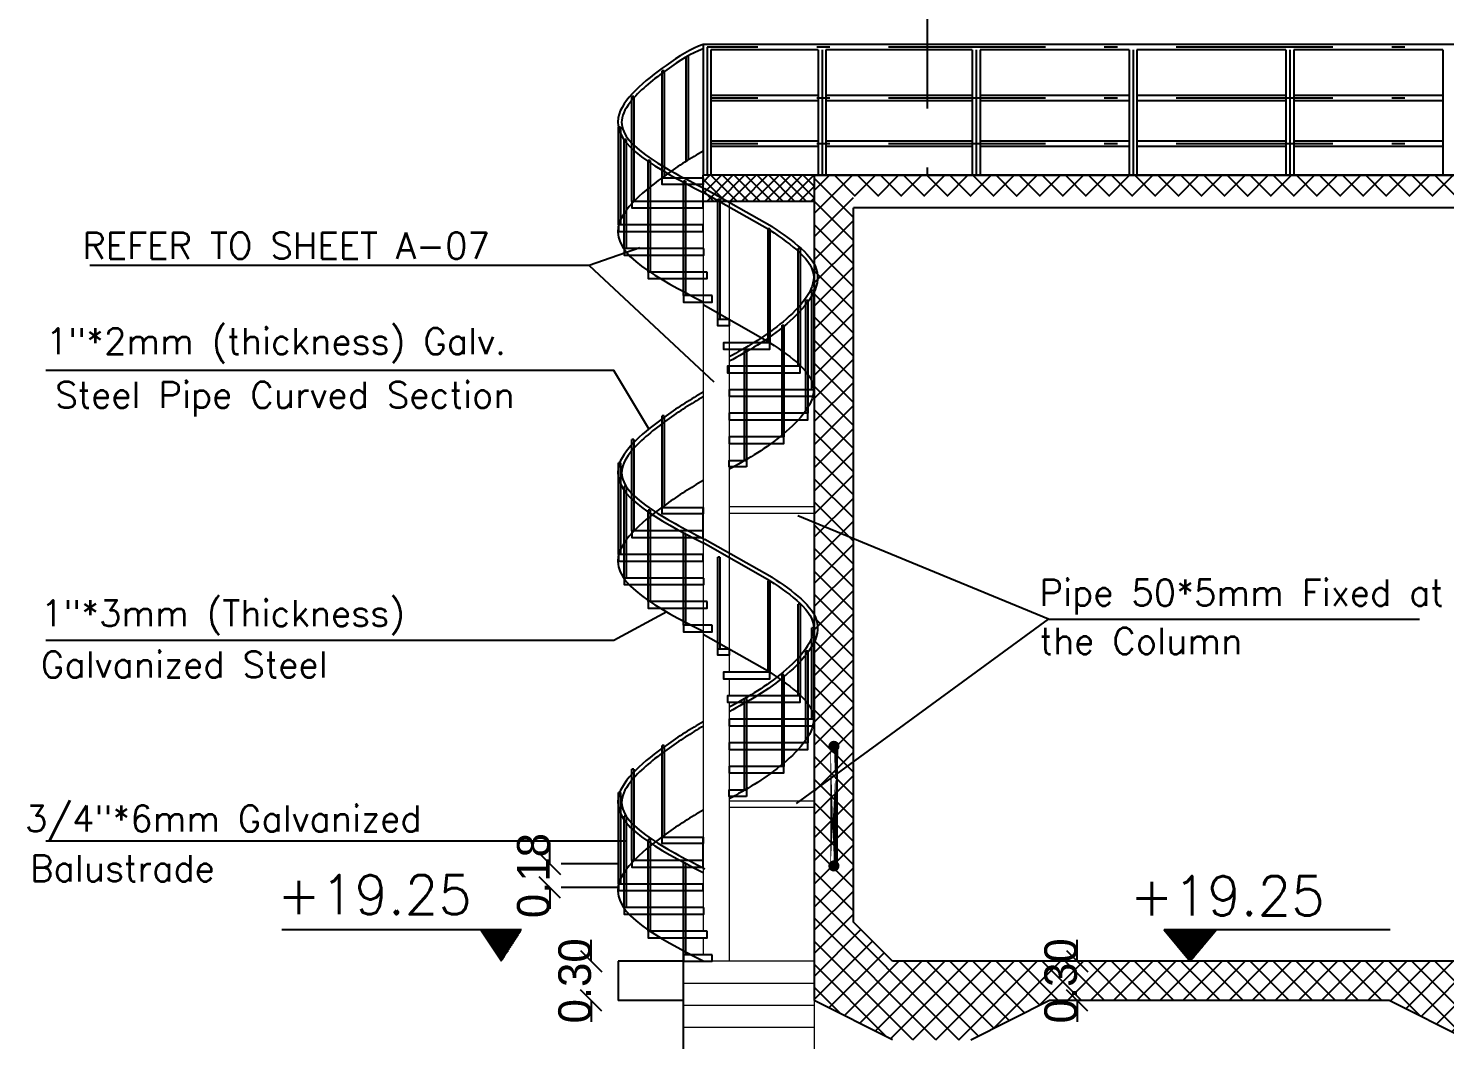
# Model space of a CAD drawing. Extents: x 151242 to 151523, y 158752 to 159354.
# Drawn here: x 151378.85 to 151389.69, y 159007.88 to 159015.62 of the extents above; entities that cross this region are included whole.
import ezdxf

# ---------------------------------------------------------------- set-up
doc = ezdxf.new("R2010")
doc.units = 0
doc.header["$LTSCALE"] = 3
doc.header["$MEASUREMENT"] = 0
doc.header["$PDMODE"] = 2
doc.header["$PDSIZE"] = 0.03
for name, pattern in [('ACAD_ISO10W100', [18, 12, -3, 0, -3]), ('AUSGEZOGEN', [0]), ('CENTER', [2, 1.25, -0.25, 0.25, -0.25]), ('HIDDEN', [9.525, 6.35, -3.175]), ('STRICHPUNKT2', [0.7, 0.4, -0.15, 0, -0.15])]:
    doc.linetypes.add(name, pattern=pattern)
doc.layers.get('0').update_dxf_attribs({"linetype": 'CONTINUOUS'})
doc.layers.get('DEFPOINTS').update_dxf_attribs({"linetype": 'CONTINUOUS'})
for name, color, linetype in [('3', 4, 'CONTINUOUS'), ('4', 12, 'CONTINUOUS'), ('axis', 8, 'ACAD_ISO10W100'), ('BASE-COURSE', 1, 'CONTINUOUS'), ('BOUNDRY CT', 40, 'CONTINUOUS'), ('EBENE0', 7, 'AUSGEZOGEN'), ('FRAME', 2, 'CONTINUOUS'), ('HATCH', 40, 'CONTINUOUS'), ('HATCH-2', 252, 'CONTINUOUS'), ('HATSH', 252, 'CONTINUOUS'), ('MECNEK', 6, 'CONTINUOUS'), ('POLI', 3, 'CONTINUOUS'), ('Stairs', 231, 'CONTINUOUS'), ('TEXTS', 1, 'CONTINUOUS')]:
    doc.layers.add(name, color=color, linetype=linetype)
doc.layers.add('dimentions', color=241, linetype='CONTINUOUS', lineweight=20)
doc.layers.add('LAND CORNERS', color=255, linetype='CONTINUOUS', lineweight=25)
doc.styles.add('ROMANS', font='romans.shx')
doc.dimstyles.new('mais 1-100 plan', dxfattribs={"dimtxt": 0.25, "dimasz": 0.1635, "dimexe": 0.18, "dimexo": 0.0625, "dimgap": 0, "dimtad": 1, "dimzin": 0, "dimdsep": 46, "dimtxsty": 'Standard', "dimblk": 'OBLIQUE', "dimcen": 0, "dimse1": 1, "dimse2": 1, "dimclrd": 8, "dimclrt": 4, "dimadec": 0, "dimazin": 0, "dimtfac": 1, "dimtix": 1, "dimtofl": 0, "dimtmove": 0, "dimatfit": 3, "dimldrblk": 'OBLIQUE', "dimfxl": 0.18, "dimtolj": 1, "dimtzin": 0, "dimarcsym": 0})

# ---------------------------------------------------------------- blocks, each defined once
blk = doc.blocks.new('_OBLIQUE')
at = {"color": 0, "linetype": 'ByBlock'}
blk.add_line((-0.5, -0.5), (0.5, 0.5), dxfattribs=at)
blk = doc.blocks.new('*D750')
at = {"layer": 'DEFPOINTS', "color": 0, "transparency": 16777216}
for p in [(151383.367, 159008.483), (151383.161, 159008.183), (151383.367, 159008.183)]:
    blk.add_point(p, dxfattribs=at)
at = {"layer": 'LAND CORNERS', "color": 8, "lineweight": -2, "transparency": 16777216}
for p, q in [((151383.161, 159008.483), (151383.161, 159008.647)), ((151383.161, 159008.183), (151383.161, 159008.02))]:
    blk.add_line(p, q, dxfattribs=at)
at = {"layer": 'LAND CORNERS', "color": 8, "lineweight": -2, "transparency": 16777216, "xscale": 0.1635000000000001, "yscale": 0.1635000000000001, "zscale": 0.1635000000000001}
for p, rotation in [((151383.161, 159008.483), 270), ((151383.161, 159008.183), 90)]:
    blk.add_blockref('_OBLIQUE', p, dxfattribs=dict(at, rotation=rotation))
at = {"layer": 'LAND CORNERS', "color": 4, "transparency": 16777216, "insert": (151383.036, 159008.333), "char_height": 0.25, "attachment_point": 5, "rotation": 90}
blk.add_mtext('\\A1;0.30', dxfattribs=at)
blk = doc.blocks.new('*D751')
at = {"layer": 'DEFPOINTS', "color": 0, "transparency": 16777216}
for p in [(151382.845, 159009.228), (151382.93, 159009.228), (151382.93, 159009.048)]:
    blk.add_point(p, dxfattribs=at)
at = {"layer": 'LAND CORNERS', "color": 8, "lineweight": -2, "transparency": 16777216}
for p, q in [((151382.845, 159009.228), (151382.845, 159009.392)), ((151382.845, 159009.048), (151382.845, 159008.885))]:
    blk.add_line(p, q, dxfattribs=at)
at = {"layer": 'LAND CORNERS', "color": 8, "lineweight": -2, "transparency": 16777216, "xscale": 0.1635000000000001, "yscale": 0.1635000000000001, "zscale": 0.1635000000000001}
for p, rotation in [((151382.845, 159009.228), 270), ((151382.845, 159009.048), 90)]:
    blk.add_blockref('_OBLIQUE', p, dxfattribs=dict(at, rotation=rotation))
at = {"layer": 'LAND CORNERS', "color": 4, "transparency": 16777216, "insert": (151382.72, 159009.138), "char_height": 0.25, "attachment_point": 5, "rotation": 90}
blk.add_mtext('\\A1;0.18', dxfattribs=at)
blk = doc.blocks.new('A$C4AF0736A')
for p, q in [((5.315, 3.788), (5.327, 3.803)), ((5.339, 3.788), (5.327, 3.803)), ((5.315, 2.503), (5.315, 3.788)), ((5.339, 2.503), (5.339, 3.788)), ((5.364, 2.741), (5.397, 2.742)), ((5.305, 1.503), (5.305, 2.492)), ((5.35, 1.503), (5.35, 2.489)), ((5.269, 1.469), (5.269, 0.503)), ((5.385, 1.469), (5.385, 0.503)), ((5.273, 0.611), (5.174, 0.503)), ((5.386, 0.611), (5.485, 0.503)), ((5.081, 0.487), (4.958, 0.351)), ((5.451, 0.487), (5.099, 0.487)), ((5.104, 0.451), (5.106, 0.461)), ((5.115, 0.453), (5.105, 0.452)), ((5.114, 0.453), (5.106, 0.462)), ((5.466, 0.487), (5.114, 0.487)), ((5.148, 0.447), (5.148, 0.447)), ((5.153, 0.456), (5.153, 0.456)), ((5.164, 0.484), (5.164, 0.484)), ((5.216, 0.447), (5.216, 0.447)), ((5.223, 0.461), (5.225, 0.471)), ((5.233, 0.463), (5.223, 0.462)), ((5.233, 0.463), (5.225, 0.472)), ((5.233, 0.436), (5.233, 0.436)), ((5.252, 0.487), (5.252, 0.487)), ((5.258, 0.442), (5.258, 0.442)), ((5.553, 0.487), (5.415, 0.487)), ((5.568, 0.487), (5.431, 0.487)), ((5.456, 0.44), (5.444, 0.444)), ((5.448, 0.434), (5.444, 0.444)), ((5.456, 0.439), (5.448, 0.434)), ((5.46, 0.482), (5.461, 0.487)), ((5.471, 0.484), (5.461, 0.483)), ((5.461, 0.44), (5.461, 0.44)), ((5.471, 0.484), (5.468, 0.487)), ((5.486, 0.456), (5.486, 0.456)), ((5.501, 0.476), (5.501, 0.476)), ((5.527, 0.466), (5.527, 0.466)), ((5.572, 0.444), (5.572, 0.444)), ((5.576, 0.487), (5.74, 0.35)), ((5.585, 0.436), (5.585, 0.436)), ((5.59, 0.458), (5.59, 0.458)), ((5.597, 0.46), (5.597, 0.46)), ((4.958, 0), (4.958, 0.351)), ((4.999, 0.326), (4.999, 0.326)), ((5.019, 0.35), (5.019, 0.35)), ((5.032, 0.353), (5.032, 0.353)), ((5.051, 0.41), (5.051, 0.41)), ((5.055, 0.414), (5.055, 0.414)), ((5.067, 0.403), (5.067, 0.403)), ((5.069, 0.348), (5.069, 0.348)), ((5.081, 0.326), (5.083, 0.337)), ((5.092, 0.328), (5.082, 0.327)), ((5.091, 0.328), (5.083, 0.338)), ((5.087, 0.33), (5.087, 0.33)), ((5.092, 0.404), (5.092, 0.404)), ((5.094, 0.344), (5.094, 0.344)), ((5.108, 0.432), (5.108, 0.432)), ((5.119, 0.36), (5.108, 0.364)), ((5.111, 0.354), (5.108, 0.364)), ((5.119, 0.36), (5.111, 0.354)), ((5.115, 0.333), (5.115, 0.333)), ((5.136, 0.339), (5.136, 0.339)), ((5.143, 0.418), (5.143, 0.418)), ((5.148, 0.363), (5.15, 0.378)), ((5.163, 0.365), (5.148, 0.362)), ((5.15, 0.392), (5.15, 0.392)), ((5.163, 0.365), (5.15, 0.379)), ((5.152, 0.337), (5.152, 0.337)), ((5.175, 0.333), (5.175, 0.333)), ((5.197, 0.39), (5.197, 0.39)), ((5.2, 0.337), (5.202, 0.347)), ((5.21, 0.338), (5.2, 0.337)), ((5.21, 0.338), (5.202, 0.348)), ((5.205, 0.415), (5.205, 0.415)), ((5.21, 0.421), (5.206, 0.431)), ((5.218, 0.426), (5.207, 0.431)), ((5.218, 0.426), (5.21, 0.421)), ((5.231, 0.422), (5.231, 0.422)), ((5.235, 0.381), (5.235, 0.381)), ((5.237, 0.325), (5.237, 0.325)), ((5.26, 0.382), (5.26, 0.382)), ((5.264, 0.353), (5.264, 0.353)), ((5.264, 0.337), (5.264, 0.337)), ((5.301, 0.348), (5.301, 0.348)), ((5.314, 0.326), (5.316, 0.337)), ((5.324, 0.328), (5.314, 0.327)), ((5.324, 0.328), (5.316, 0.338)), ((5.319, 0.33), (5.319, 0.33)), ((5.327, 0.344), (5.327, 0.344)), ((5.351, 0.411), (5.351, 0.411)), ((5.352, 0.426), (5.352, 0.426)), ((5.372, 0.381), (5.372, 0.381)), ((5.389, 0.422), (5.389, 0.422)), ((5.391, 0.367), (5.391, 0.367)), ((5.396, 0.371), (5.396, 0.371)), ((5.396, 0.361), (5.396, 0.361)), ((5.401, 0.4), (5.403, 0.411)), ((5.412, 0.402), (5.402, 0.401)), ((5.412, 0.402), (5.404, 0.412)), ((5.407, 0.404), (5.407, 0.404)), ((5.415, 0.418), (5.415, 0.418)), ((5.437, 0.357), (5.439, 0.368)), ((5.448, 0.359), (5.438, 0.358)), ((5.448, 0.359), (5.44, 0.369)), ((5.44, 0.344), (5.44, 0.344)), ((5.466, 0.414), (5.466, 0.414)), ((5.468, 0.355), (5.468, 0.355)), ((5.488, 0.401), (5.488, 0.401)), ((5.49, 0.346), (5.49, 0.346)), ((5.494, 0.366), (5.494, 0.366)), ((5.494, 0.326), (5.494, 0.326)), ((5.497, 0.433), (5.497, 0.433)), ((5.501, 0.417), (5.503, 0.433)), ((5.516, 0.419), (5.501, 0.417)), ((5.516, 0.42), (5.503, 0.433)), ((5.51, 0.349), (5.51, 0.349)), ((5.529, 0.348), (5.529, 0.348)), ((5.556, 0.368), (5.558, 0.378)), ((5.567, 0.369), (5.557, 0.369)), ((5.558, 0.423), (5.558, 0.423)), ((5.566, 0.37), (5.558, 0.379)), ((5.571, 0.401), (5.571, 0.401)), ((5.574, 0.388), (5.574, 0.388)), ((5.576, 0.333), (5.576, 0.333)), ((5.582, 0.33), (5.582, 0.33)), ((5.587, 0.38), (5.583, 0.39)), ((5.595, 0.386), (5.584, 0.391)), ((5.595, 0.386), (5.587, 0.38)), ((5.591, 0.349), (5.591, 0.349)), ((5.614, 0.335), (5.614, 0.335)), ((5.617, 0.352), (5.617, 0.352)), ((5.657, 0.378), (5.657, 0.378)), ((5.671, 0.333), (5.671, 0.333)), ((5.675, 0.378), (5.677, 0.388)), ((5.685, 0.38), (5.675, 0.379)), ((5.685, 0.38), (5.677, 0.389)), ((5.677, 0.327), (5.677, 0.327)), ((5.687, 0.332), (5.687, 0.332)), ((5.734, 0.333), (5.726, 0.327)), ((5.74, 0), (5.74, 0.35)), ((5.021, 0.293), (5.009, 0.298)), ((5.012, 0.287), (5.009, 0.297)), ((5.02, 0.293), (5.012, 0.287)), ((5.052, 0.307), (5.052, 0.307)), ((5.071, 0.293), (5.071, 0.293)), ((5.075, 0.297), (5.075, 0.297)), ((5.075, 0.287), (5.075, 0.287)), ((5.138, 0.279), (5.138, 0.279)), ((5.14, 0.311), (5.14, 0.311)), ((5.154, 0.282), (5.154, 0.282)), ((5.172, 0.28), (5.172, 0.28)), ((5.177, 0.212), (5.179, 0.222)), ((5.187, 0.214), (5.179, 0.223)), ((5.212, 0.317), (5.212, 0.317)), ((5.229, 0.315), (5.229, 0.315)), ((5.24, 0.325), (5.24, 0.325)), ((5.258, 0.306), (5.247, 0.311)), ((5.25, 0.301), (5.247, 0.311)), ((5.258, 0.306), (5.25, 0.301)), ((5.285, 0.307), (5.285, 0.307)), ((5.303, 0.293), (5.303, 0.293)), ((5.308, 0.297), (5.308, 0.297)), ((5.308, 0.287), (5.308, 0.287)), ((5.352, 0.316), (5.352, 0.316)), ((5.378, 0.276), (5.38, 0.286)), ((5.384, 0.234), (5.38, 0.244)), ((5.389, 0.278), (5.381, 0.287)), ((5.392, 0.24), (5.384, 0.234)), ((5.393, 0.311), (5.393, 0.311)), ((5.409, 0.212), (5.411, 0.222)), ((5.42, 0.214), (5.412, 0.223)), ((5.429, 0.296), (5.429, 0.296)), ((5.449, 0.297), (5.449, 0.297)), ((5.462, 0.23), (5.462, 0.23)), ((5.479, 0.229), (5.481, 0.245)), ((5.494, 0.231), (5.479, 0.229)), ((5.494, 0.231), (5.481, 0.245)), ((5.496, 0.32), (5.485, 0.324)), ((5.488, 0.314), (5.485, 0.324)), ((5.496, 0.319), (5.488, 0.314)), ((5.492, 0.291), (5.492, 0.291)), ((5.493, 0.232), (5.493, 0.232)), ((5.512, 0.289), (5.512, 0.289)), ((5.553, 0.284), (5.553, 0.284)), ((5.659, 0.323), (5.659, 0.323)), ((5.003, 0.169), (5.003, 0.169)), ((5.02, 0.21), (5.02, 0.21)), ((5.022, 0.155), (5.022, 0.155)), ((5.026, 0.159), (5.026, 0.159)), ((5.026, 0.149), (5.026, 0.149)), ((5.032, 0.188), (5.034, 0.199)), ((5.042, 0.19), (5.033, 0.189)), ((5.042, 0.19), (5.034, 0.2)), ((5.038, 0.192), (5.038, 0.192)), ((5.045, 0.206), (5.045, 0.206)), ((5.058, 0.202), (5.06, 0.212)), ((5.069, 0.204), (5.059, 0.203)), ((5.068, 0.204), (5.06, 0.213)), ((5.126, 0.175), (5.128, 0.19)), ((5.141, 0.177), (5.128, 0.19)), ((5.141, 0.176), (5.129, 0.174)), ((5.158, 0.172), (5.158, 0.172)), ((5.159, 0.111), (5.159, 0.111)), ((5.187, 0.214), (5.177, 0.213)), ((5.182, 0.214), (5.182, 0.214)), ((5.205, 0.206), (5.205, 0.206)), ((5.223, 0.208), (5.223, 0.208)), ((5.24, 0.204), (5.24, 0.204)), ((5.24, 0.165), (5.24, 0.165)), ((5.241, 0.215), (5.241, 0.215)), ((5.243, 0.16), (5.243, 0.16)), ((5.26, 0.159), (5.26, 0.159)), ((5.267, 0.143), (5.267, 0.143)), ((5.277, 0.199), (5.277, 0.199)), ((5.279, 0.144), (5.279, 0.144)), ((5.283, 0.139), (5.283, 0.139)), ((5.284, 0.148), (5.284, 0.148)), ((5.289, 0.178), (5.291, 0.188)), ((5.3, 0.18), (5.29, 0.179)), ((5.291, 0.202), (5.293, 0.212)), ((5.301, 0.204), (5.291, 0.203)), ((5.3, 0.18), (5.292, 0.189)), ((5.301, 0.204), (5.293, 0.213)), ((5.295, 0.181), (5.295, 0.181)), ((5.303, 0.196), (5.303, 0.196)), ((5.359, 0.175), (5.36, 0.19)), ((5.373, 0.177), (5.36, 0.19)), ((5.373, 0.176), (5.361, 0.174)), ((5.391, 0.172), (5.391, 0.172)), ((5.42, 0.214), (5.41, 0.213)), ((5.41, 0.185), (5.41, 0.185)), ((5.414, 0.214), (5.414, 0.214)), ((5.43, 0.14), (5.43, 0.14)), ((5.438, 0.133), (5.43, 0.136)), ((5.438, 0.133), (5.43, 0.128)), ((5.432, 0.181), (5.432, 0.181)), ((5.434, 0.121), (5.434, 0.121)), ((5.438, 0.206), (5.438, 0.206)), ((5.447, 0.18), (5.447, 0.18)), ((5.449, 0.125), (5.449, 0.125)), ((5.453, 0.129), (5.453, 0.129)), ((5.453, 0.12), (5.453, 0.12)), ((5.456, 0.208), (5.456, 0.208)), ((5.459, 0.159), (5.461, 0.169)), ((5.47, 0.161), (5.46, 0.16)), ((5.469, 0.161), (5.461, 0.17)), ((5.465, 0.162), (5.465, 0.162)), ((5.471, 0.153), (5.471, 0.153)), ((5.472, 0.177), (5.472, 0.177)), ((5.473, 0.165), (5.473, 0.165)), ((5.474, 0.215), (5.474, 0.215)), ((5.475, 0.115), (5.475, 0.115)), ((5.495, 0.156), (5.495, 0.156)), ((5.496, 0.18), (5.496, 0.18)), ((5.498, 0.125), (5.498, 0.125)), ((5.505, 0.176), (5.505, 0.176)), ((5.51, 0.119), (5.512, 0.129)), ((5.521, 0.12), (5.511, 0.12)), ((5.52, 0.12), (5.512, 0.13)), ((5.537, 0.199), (5.525, 0.204)), ((5.528, 0.194), (5.525, 0.204)), ((5.536, 0.199), (5.528, 0.194)), ((5.536, 0.167), (5.536, 0.167)), ((5.558, 0.214), (5.558, 0.214)), ((5.559, 0.157), (5.559, 0.157)), ((5.582, 0.168), (5.582, 0.168)), ((5.584, 0.113), (5.584, 0.113)), ((5.591, 0.139), (5.591, 0.139)), ((5.594, 0.179), (5.594, 0.179)), ((5.599, 0.159), (5.599, 0.159)), ((5.629, 0.129), (5.631, 0.139)), ((5.639, 0.131), (5.629, 0.13)), ((5.639, 0.131), (5.631, 0.14)), ((5.64, 0.153), (5.64, 0.153)), ((5.647, 0.161), (5.647, 0.161)), ((5.655, 0.197), (5.655, 0.197)), ((5.663, 0.213), (5.663, 0.213)), ((5.676, 0.146), (5.664, 0.151)), ((5.667, 0.14), (5.664, 0.15)), ((5.665, 0.157), (5.665, 0.157)), ((5.676, 0.146), (5.667, 0.14)), ((5.682, 0.183), (5.682, 0.183)), ((5.688, 0.123), (5.688, 0.123)), ((5.701, 0.205), (5.701, 0.205)), ((5.009, 0.064), (5.011, 0.074)), ((5.019, 0.065), (5.01, 0.065)), ((5.019, 0.066), (5.011, 0.075)), ((5.024, 0.099), (5.024, 0.099)), ((5.06, 0.084), (5.06, 0.084)), ((5.07, 0.084), (5.07, 0.084)), ((5.071, 0.107), (5.071, 0.107)), ((5.077, 0.037), (5.079, 0.052)), ((5.092, 0.039), (5.079, 0.052)), ((5.091, 0.038), (5.08, 0.036)), ((5.11, 0.102), (5.099, 0.106)), ((5.102, 0.096), (5.099, 0.106)), ((5.11, 0.101), (5.102, 0.096)), ((5.107, 0.089), (5.107, 0.089)), ((5.109, 0.034), (5.109, 0.034)), ((5.128, 0.074), (5.13, 0.084)), ((5.138, 0.076), (5.128, 0.075)), ((5.138, 0.076), (5.13, 0.085)), ((5.132, 0.076), (5.132, 0.076)), ((5.156, 0.068), (5.156, 0.068)), ((5.174, 0.07), (5.174, 0.07)), ((5.191, 0.026), (5.191, 0.026)), ((5.192, 0.077), (5.192, 0.077)), ((5.24, 0.093), (5.24, 0.093)), ((5.266, 0.053), (5.268, 0.064)), ((5.277, 0.055), (5.267, 0.054)), ((5.277, 0.055), (5.269, 0.065)), ((5.281, 0.089), (5.281, 0.089)), ((5.317, 0.074), (5.317, 0.074)), ((5.327, 0.073), (5.327, 0.073)), ((5.328, 0.097), (5.328, 0.097)), ((5.334, 0.026), (5.336, 0.041)), ((5.349, 0.028), (5.336, 0.042)), ((5.349, 0.028), (5.337, 0.026)), ((5.368, 0.091), (5.356, 0.096)), ((5.359, 0.086), (5.356, 0.096)), ((5.368, 0.091), (5.359, 0.085)), ((5.364, 0.078), (5.364, 0.078)), ((5.366, 0.023), (5.366, 0.023)), ((5.385, 0.064), (5.387, 0.074)), ((5.395, 0.065), (5.386, 0.065)), ((5.395, 0.065), (5.387, 0.075)), ((5.39, 0.065), (5.39, 0.065)), ((5.409, 0.074), (5.409, 0.074)), ((5.413, 0.057), (5.413, 0.057)), ((5.416, 0.101), (5.416, 0.101)), ((5.431, 0.06), (5.431, 0.06)), ((5.436, 0.034), (5.438, 0.045)), ((5.447, 0.036), (5.437, 0.035)), ((5.446, 0.036), (5.438, 0.046)), ((5.448, 0.016), (5.448, 0.016)), ((5.449, 0.067), (5.449, 0.067)), ((5.451, 0.07), (5.451, 0.07)), ((5.487, 0.055), (5.487, 0.055)), ((5.497, 0.054), (5.497, 0.054)), ((5.498, 0.078), (5.498, 0.078)), ((5.504, 0.007), (5.506, 0.022)), ((5.519, 0.009), (5.506, 0.023)), ((5.538, 0.072), (5.526, 0.077)), ((5.529, 0.067), (5.526, 0.077)), ((5.538, 0.072), (5.529, 0.066)), ((5.534, 0.059), (5.534, 0.059)), ((5.538, 0.092), (5.538, 0.092)), ((5.555, 0.045), (5.557, 0.055)), ((5.565, 0.046), (5.555, 0.046)), ((5.565, 0.046), (5.557, 0.056)), ((5.56, 0.046), (5.56, 0.046)), ((5.577, 0.079), (5.565, 0.084)), ((5.568, 0.074), (5.565, 0.084)), ((5.577, 0.079), (5.568, 0.074)), ((5.58, 0.102), (5.58, 0.102)), ((5.583, 0.038), (5.583, 0.038)), ((5.586, 0.082), (5.586, 0.082)), ((5.586, 0.058), (5.586, 0.058)), ((5.601, 0.041), (5.601, 0.041)), ((5.619, 0.048), (5.619, 0.048)), ((5.627, 0.095), (5.627, 0.095)), ((5.634, 0.068), (5.636, 0.083)), ((5.649, 0.07), (5.634, 0.067)), ((5.649, 0.07), (5.636, 0.083)), ((5.642, 0.093), (5.642, 0.093)), ((5.667, 0.102), (5.667, 0.102)), ((5.669, 0.047), (5.669, 0.047)), ((5.684, 0.088), (5.684, 0.088)), ((5.716, 0.026), (5.704, 0.03)), ((5.706, 0.024), (5.704, 0.03))]:
    blk.add_line(p, q)
for centre, radius, start, end in [((5.32, 2.488), 0.0158, 108.747, 176.8711), ((5.334, 2.488), 0.0158, 3.1289, 71.253), ((5.31, 1.461), 0.0422, 98.0295, 169.1584), ((5.344, 1.461), 0.0422, 10.8416, 81.9705)]:
    blk.add_arc(centre, radius, start, end)
at = {"layer": 'BASE-COURSE', "linetype": 'HIDDEN', "ltscale": 2}
for p, q in [((5.405, 3.99), (5.405, 0.599)), ((5.433, 0.513), (5.587, 0.513)), ((5.587, 0.509), (5.587, 0.513)), ((5.587, 0.509), (5.587, 0.499)), ((5.587, 0.499), (5.751, 0.36)), ((5.751, 0.36), (5.751, 0.097))]:
    blk.add_line(p, q, dxfattribs=at)
blk.add_arc((5.53, 0.592), 0.125, 174.9644, 218.8772, dxfattribs=at)
at = {"layer": 'BOUNDRY CT', "ltscale": 0.5}
for p, q in [((5.364, 2.741), (5.364, 4.513)), ((5.364, 4.513), (5.369, 4.513)), ((5.369, 4.513), (5.38, 4.549)), ((5.392, 4.513), (5.38, 4.549)), ((5.397, 4.513), (5.392, 4.513)), ((5.397, 4.513), (5.397, 2.742))]:
    blk.add_line(p, q, dxfattribs=at)
at = {"layer": 'EBENE0', "color": 3, "linetype": 'AUSGEZOGEN'}
blk.add_line((0, 0), (10.6, 0), dxfattribs=at)
at = {"layer": 'HATCH'}
for p, q in [((5.086, 0.481), (5.091, 0.487)), ((5.086, 0.481), (5.096, 0.48)), ((5.096, 0.481), (5.095, 0.487)), ((5.104, 0.473), (5.104, 0.473)), ((5.132, 0.468), (5.132, 0.468)), ((5.14, 0.463), (5.14, 0.463)), ((5.145, 0.468), (5.157, 0.473)), ((5.145, 0.468), (5.153, 0.463)), ((5.153, 0.463), (5.157, 0.473)), ((5.156, 0.464), (5.156, 0.464)), ((5.175, 0.457), (5.175, 0.457)), ((5.176, 0.48), (5.176, 0.48)), ((5.177, 0.455), (5.177, 0.455)), ((5.18, 0.473), (5.18, 0.473)), ((5.18, 0.456), (5.18, 0.456)), ((5.181, 0.454), (5.181, 0.454)), ((5.183, 0.458), (5.183, 0.458)), ((5.195, 0.469), (5.195, 0.469)), ((5.196, 0.463), (5.196, 0.463)), ((5.201, 0.462), (5.201, 0.462)), ((5.204, 0.464), (5.204, 0.464)), ((5.207, 0.465), (5.207, 0.465)), ((5.212, 0.457), (5.212, 0.457)), ((5.217, 0.457), (5.217, 0.457)), ((5.223, 0.478), (5.223, 0.478)), ((5.26, 0.467), (5.26, 0.467)), ((5.266, 0.473), (5.266, 0.473)), ((5.287, 0.473), (5.287, 0.473)), ((5.299, 0.475), (5.308, 0.484)), ((5.299, 0.475), (5.31, 0.474)), ((5.299, 0.469), (5.299, 0.469)), ((5.31, 0.474), (5.308, 0.484)), ((5.376, 0.463), (5.376, 0.463)), ((5.405, 0.48), (5.411, 0.479)), ((5.411, 0.479), (5.41, 0.487)), ((5.43, 0.457), (5.43, 0.457)), ((5.431, 0.48), (5.431, 0.48)), ((5.432, 0.455), (5.432, 0.455)), ((5.435, 0.456), (5.435, 0.456)), ((5.436, 0.454), (5.436, 0.454)), ((5.438, 0.458), (5.438, 0.458)), ((5.438, 0.453), (5.438, 0.453)), ((5.467, 0.457), (5.467, 0.457)), ((5.472, 0.457), (5.472, 0.457)), ((5.522, 0.476), (5.522, 0.476)), ((5.564, 0.462), (5.564, 0.462)), ((5.571, 0.474), (5.571, 0.474)), ((5.574, 0.468), (5.574, 0.468)), ((5.58, 0.474), (5.58, 0.474)), ((5.136, 0.348), (5.136, 0.348)), ((5.142, 0.321), (5.137, 0.331)), ((5.138, 0.337), (5.138, 0.337)), ((5.141, 0.338), (5.141, 0.338)), ((5.141, 0.338), (5.141, 0.338)), ((5.149, 0.33), (5.149, 0.33)), ((5.151, 0.33), (5.151, 0.33)), ((5.154, 0.344), (5.154, 0.344)), ((5.157, 0.353), (5.157, 0.353)), ((5.157, 0.335), (5.157, 0.335)), ((5.158, 0.334), (5.158, 0.334)), ((5.163, 0.344), (5.163, 0.344)), ((5.165, 0.35), (5.165, 0.35)), ((5.165, 0.329), (5.165, 0.329)), ((5.167, 0.331), (5.167, 0.331)), ((5.167, 0.331), (5.167, 0.331)), ((5.169, 0.342), (5.169, 0.342)), ((5.174, 0.406), (5.174, 0.406)), ((5.177, 0.346), (5.177, 0.346)), ((5.179, 0.345), (5.179, 0.345)), ((5.18, 0.336), (5.18, 0.336)), ((5.183, 0.345), (5.183, 0.345)), ((5.183, 0.343), (5.183, 0.343)), ((5.136, 0.313), (5.136, 0.313)), ((5.14, 0.313), (5.14, 0.313)), ((5.144, 0.316), (5.144, 0.316)), ((5.145, 0.317), (5.145, 0.317)), ((5.164, 0.324), (5.164, 0.324)), ((5.172, 0.316), (5.172, 0.316)), ((5.174, 0.316), (5.174, 0.316)), ((5.179, 0.32), (5.179, 0.32)), ((5.181, 0.292), (5.181, 0.292)), ((5.183, 0.314), (5.183, 0.314))]:
    blk.add_line(p, q, dxfattribs=at)
at = {"layer": 'MECNEK'}
for p, q in [((5.328, 3.966), (5.438, 3.966)), ((5.328, 3.949), (5.328, 3.966)), ((5.328, 3.958), (5.438, 3.958)), ((5.328, 3.949), (5.438, 3.949)), ((5.345, 3.941), (5.345, 3.975)), ((5.421, 3.941), (5.421, 3.975)), ((5.438, 3.949), (5.438, 3.966)), ((5.221, 3.059), (5.221, 3.168)), ((5.466, 3.059), (5.466, 3.168)), ((5.167, 3.14), (5.52, 3.14)), ((5.167, 3.086), (5.167, 3.14)), ((5.167, 3.113), (5.52, 3.113)), ((5.167, 3.086), (5.52, 3.086)), ((5.52, 3.086), (5.52, 3.14)), ((5.165, 2.947), (5.518, 2.947)), ((5.165, 2.893), (5.165, 2.947)), ((5.219, 2.865), (5.219, 2.974)), ((5.464, 2.865), (5.464, 2.974)), ((5.518, 2.893), (5.518, 2.947)), ((5.165, 2.92), (5.518, 2.92)), ((5.165, 2.893), (5.518, 2.893)), ((5.184, 0.512), (5.218, 0.512)), ((5.218, 0.512), (5.184, 0.512)), ((5.184, 0.461), (5.184, 0.512)), ((5.218, 0.461), (5.184, 0.461)), ((5.192, 0.52), (5.192, 0.512)), ((5.192, 0.52), (5.209, 0.52)), ((5.192, 0.461), (5.192, 0.315)), ((5.209, 0.52), (5.209, 0.512)), ((5.209, 0.461), (5.209, 0.314)), ((5.218, 0.461), (5.218, 0.512)), ((5.218, 0.503), (5.439, 0.503)), ((5.473, 0.512), (5.439, 0.512)), ((5.439, 0.461), (5.439, 0.512)), ((5.473, 0.461), (5.439, 0.461)), ((5.464, 0.52), (5.447, 0.52)), ((5.447, 0.52), (5.447, 0.512)), ((5.447, 0.461), (5.447, 0.314)), ((5.464, 0.52), (5.464, 0.512)), ((5.464, 0.461), (5.464, 0.315)), ((5.473, 0.461), (5.473, 0.512)), ((5.141, 0.35), (5.141, 0.318)), ((5.141, 0.35), (5.158, 0.342)), ((5.158, 0.342), (5.158, 0.315)), ((5.498, 0.342), (5.498, 0.315)), ((5.515, 0.35), (5.515, 0.318))]:
    blk.add_line(p, q, dxfattribs=at)
blk.add_lwpolyline([(5.081, 0.503), (5.576, 0.503), (5.576, 0.487), (5.081, 0.487)], close=True, dxfattribs=at)
for centre, radius, start, end in [((5.175, 0.316), 0.034, 176.9747, 356.9747), ((5.175, 0.316), 0.017, 184.2759, 355.7241), ((5.481, 0.316), 0.034, 183.0253, 3.0253), ((5.481, 0.316), 0.017, 184.2759, 355.7241)]:
    blk.add_arc(centre, radius, start, end, dxfattribs=at)
blk = doc.blocks.new('*D752')
at = {"layer": '4', "color": 8, "linetype": 'Continuous', "lineweight": -2, "transparency": 16777216}
for p, q in [((151386.88, 159008.483), (151386.88, 159008.647)), ((151386.88, 159008.183), (151386.88, 159008.02))]:
    blk.add_line(p, q, dxfattribs=at)
at = {"layer": 'DEFPOINTS', "color": 0, "linetype": 'Continuous', "transparency": 16777216}
for p in [(151388.917, 159008.483), (151386.88, 159008.183), (151388.917, 159008.183)]:
    blk.add_point(p, dxfattribs=at)
at = {"layer": '4', "color": 8, "linetype": 'Continuous', "lineweight": -2, "transparency": 16777216, "xscale": 0.1635000000000001, "yscale": 0.1635000000000001, "zscale": 0.1635000000000001}
for p, rotation in [((151386.88, 159008.483), 270), ((151386.88, 159008.183), 90)]:
    blk.add_blockref('_OBLIQUE', p, dxfattribs=dict(at, rotation=rotation))
at = {"layer": '4', "color": 4, "linetype": 'Continuous', "transparency": 16777216, "insert": (151386.755, 159008.333), "char_height": 0.25, "attachment_point": 5, "rotation": 90}
blk.add_mtext('\\A1;0.30', dxfattribs=at)

msp = doc.modelspace()

# ---------------------------------------------------------------- hatches: boundary and pattern name
at = {"layer": '4'}
h = msp.add_hatch(color=2, dxfattribs=at)
edge = h.paths.add_edge_path()
edge.add_arc((151385.018, 159010.126), 0.0431, 180, 540, ccw=False)
at = {"layer": '4', "linetype": 'CENTER', "ltscale": 2}
h = msp.add_hatch(dxfattribs=at)
h.set_pattern_fill('PLASTI', color=2, scale=0.05, style=0)
h.set_pattern_definition([(180, (151864.665029, 159305.548627), (0, 0.0125), []), (180, (151864.665029, 159305.55019), (0, 0.0125), []), (180, (151864.665029, 159305.551752), (0, 0.0125), []), (180, (151864.665029, 159305.55644), (0, 0.0125), [])])
edge = h.paths.add_edge_path()
edge.add_line((151385.019, 159010.156), (151385.019, 159010.093))
edge.add_line((151384.987, 159010.128), (151385.05, 159010.128))
edge.add_line((151385.042, 159009.221), (151385.042, 159010.118))
edge.add_line((151384.992, 159009.221), (151384.992, 159010.118))
edge.add_line((151385.019, 159009.242), (151385.019, 159009.179))
edge.add_line((151384.987, 159009.214), (151385.05, 159009.214))
at = {"layer": '4'}
h = msp.add_hatch(color=2, dxfattribs=at)
edge = h.paths.add_edge_path()
edge.add_arc((151385.018, 159009.212), 0.0431, 180, 540, ccw=False)
at = {"layer": '4', "linetype": 'Continuous'}
h = msp.add_hatch(dxfattribs=at)
h.set_pattern_fill('ANSI31', color=256, scale=0.01, style=0)
h.set_pattern_definition([(45, (151347.185247, 158899.7249001), (-0.000883883476, 0.000883883476), [])])
h.paths.add_polyline_path([(151387.945, 159008.722), (151387.545, 159008.722), (151387.745, 159008.483)])
at = {"layer": 'HATCH-2'}
h = msp.add_hatch(dxfattribs=at)
h.set_pattern_fill('ANSI37', color=256, scale=0.5, style=0)
h.set_pattern_definition([(45, (145719.219305, 160078.56029), (-0.0441941738, 0.0441941738), []), (135, (145719.219305, 160078.56029), (-0.0441941738, -0.0441941738), [])])
h.paths.add_polyline_path([(151384.017, 159014.293), (151384.017, 159014.493), (151384.867, 159014.493), (151384.867, 159014.293)])
at = {"layer": 'HATSH'}
h = msp.add_hatch(dxfattribs=at)
h.set_pattern_fill('ANSI37', color=256, style=0)
h.set_pattern_definition([(45, (-419.33319, -89.81696), (-0.08838834765, 0.08838834765), []), (135, (-419.33319, -89.81696), (-0.08838834765, -0.08838834765), [])])
h.paths.add_polyline_path([(151395.467, 159014.493), (151384.867, 159014.493), (151384.867, 159012.013), (151385.167, 159012.013), (151385.167, 159014.333), (151390.017, 159014.333), (151390.017, 159014.033), (151390.317, 159014.033), (151390.317, 159014.333), (151395.167, 159014.333), (151395.167, 159012.013), (151395.467, 159012.013)])
h.paths.add_polyline_path([(151395.467, 159012.013), (151395.167, 159012.013), (151395.167, 159011.423), (151395.467, 159011.423), (151395.467, 159011.623), (151395.467, 159011.623)])
h.paths.add_polyline_path([(151395.467, 159011.223), (151395.467, 159011.423), (151395.167, 159011.423), (151395.167, 159008.783), (151394.867, 159008.483), (151385.467, 159008.483), (151385.167, 159008.783), (151385.167, 159011.223), (151385.167, 159011.223), (151385.167, 159011.423), (151385.067, 159011.423), (151384.867, 159011.423), (151384.867, 159008.183), (151385.467, 159007.883), (151386.067, 159007.883), (151386.667, 159008.183), (151389.267, 159008.183), (151389.867, 159007.883), (151390.467, 159007.883), (151391.067, 159008.183), (151393.667, 159008.183), (151394.267, 159007.883), (151394.867, 159007.883), (151395.467, 159008.183), (151395.467, 159011.223)])
h.paths.add_polyline_path([(151385.167, 159012.013), (151384.867, 159012.013), (151384.867, 159011.423), (151385.167, 159011.423), (151385.167, 159011.623), (151385.167, 159011.623)])
h.paths.add_polyline_path([(151391.624, 159014.265), (151391.624, 159014.562), (151391.849, 159014.562), (151391.849, 159014.265)], flags=9)
at = {"layer": 'TEXTS'}
h = msp.add_hatch(dxfattribs=at)
h.set_pattern_fill('ANSI31', color=0, scale=0.03)
h.set_pattern_definition([(45, (-341.0029756, -144.6394367), (-0.00265165042945, 0.00265165042945), [])])
h.paths.add_polyline_path([(151382.317, 159008.721), (151382.628, 159008.723), (151382.474, 159008.483)])

# ---------------------------------------------------------------- linework, layer by layer
at = {"layer": '4', "color": 3, "linetype": 'AUSGEZOGEN'}
for p, q in [((151384.867, 159014.493), (151395.467, 159014.493)), ((151385.167, 159008.783), (151385.167, 159014.243)), ((151395.167, 159014.243), (151385.167, 159014.243)), ((151385.467, 159008.483), (151385.167, 159008.783)), ((151394.867, 159008.483), (151385.467, 159008.483)), ((151385.467, 159007.883), (151384.867, 159008.183)), ((151389.267, 159008.183), (151386.667, 159008.183)), ((151389.867, 159007.883), (151389.267, 159008.183))]:
    msp.add_line(p, q, dxfattribs=at)
at = {"layer": '4', "color": 2, "linetype": 'CENTER', "ltscale": 2}
msp.add_line((151385.042, 159009.221), (151385.042, 159010.118), dxfattribs=at)
at = {"layer": '4', "linetype": 'Continuous'}
for p, q in [((151387.545, 159008.722), (151387.745, 159008.483)), ((151389.274, 159008.722), (151387.545, 159008.722)), ((151387.945, 159008.722), (151387.745, 159008.483))]:
    msp.add_line(p, q, dxfattribs=at)
at = {"layer": 'axis', "ltscale": 0.05}
msp.add_line((151385.733, 159019.603), (151385.733, 159014.493), dxfattribs=at)
at = {"layer": 'dimentions'}
for p, q in [((151384.017, 159014.293), (151384.017, 159008.893)), ((151384.217, 159014.293), (151384.217, 159010.693)), ((151384.217, 159010.643), (151384.217, 159010.513)), ((151384.217, 159010.463), (151384.217, 159008.483)), ((151384.017, 159008.843), (151384.017, 159008.713)), ((151384.017, 159008.663), (151384.017, 159008.533)), ((151384.867, 159008.483), (151383.867, 159008.483)), ((151384.867, 159008.314), (151383.867, 159008.314)), ((151384.867, 159008.145), (151383.867, 159008.145)), ((151384.867, 159008.183), (151384.867, 159005.488)), ((151384.867, 159007.976), (151383.867, 159007.976))]:
    msp.add_line(p, q, dxfattribs=at)
at = {"layer": 'dimentions', "color": 1}
for p, q in [((151384.867, 159011.958), (151384.217, 159011.958)), ((151384.867, 159011.908), (151384.217, 159011.908)), ((151384.867, 159009.708), (151384.217, 159009.708)), ((151384.867, 159009.658), (151384.217, 159009.658))]:
    msp.add_line(p, q, dxfattribs=at)
at = {"layer": 'EBENE0', "color": 2, "linetype": 'AUSGEZOGEN'}
for p, q in [((151384.017, 159015.493), (151384.017, 159014.493)), ((151395.437, 159015.493), (151384.017, 159015.493)), ((151384.957, 159015.493), (151384.897, 159015.493)), ((151384.077, 159015.453), (151384.077, 159014.493)), ((151384.897, 159015.453), (151384.077, 159015.453)), ((151384.897, 159015.453), (151384.897, 159014.493)), ((151384.957, 159015.453), (151384.957, 159014.493)), ((151386.077, 159015.453), (151384.957, 159015.453)), ((151386.077, 159015.453), (151386.077, 159014.493)), ((151386.137, 159015.453), (151386.137, 159014.493)), ((151387.277, 159015.453), (151386.137, 159015.453)), ((151387.277, 159015.453), (151387.277, 159014.493)), ((151387.337, 159015.453), (151387.337, 159014.493)), ((151388.477, 159015.453), (151387.337, 159015.453)), ((151388.477, 159015.453), (151388.477, 159014.493)), ((151388.537, 159015.453), (151388.537, 159014.493)), ((151389.677, 159015.453), (151388.537, 159015.453)), ((151389.677, 159015.453), (151389.677, 159014.493)), ((151384.017, 159015.333), (151384.017, 159014.493)), ((151384.077, 159015.293), (151384.077, 159014.493)), ((151384.897, 159015.103), (151384.077, 159015.103)), ((151384.897, 159015.063), (151384.077, 159015.063)), ((151386.077, 159015.103), (151384.957, 159015.103)), ((151386.077, 159015.063), (151384.957, 159015.063)), ((151387.277, 159015.103), (151386.137, 159015.103)), ((151387.277, 159015.063), (151386.137, 159015.063)), ((151388.477, 159015.103), (151387.337, 159015.103)), ((151388.477, 159015.063), (151387.337, 159015.063)), ((151389.677, 159015.103), (151388.537, 159015.103)), ((151389.677, 159015.063), (151388.537, 159015.063)), ((151384.897, 159014.753), (151384.077, 159014.753)), ((151386.077, 159014.753), (151384.957, 159014.753)), ((151387.277, 159014.753), (151386.137, 159014.753)), ((151388.477, 159014.753), (151387.337, 159014.753)), ((151389.677, 159014.753), (151388.537, 159014.753)), ((151384.897, 159014.713), (151384.077, 159014.713)), ((151386.077, 159014.713), (151384.957, 159014.713)), ((151387.277, 159014.713), (151386.137, 159014.713)), ((151388.477, 159014.713), (151387.337, 159014.713)), ((151389.677, 159014.713), (151388.537, 159014.713))]:
    msp.add_line(p, q, dxfattribs=at)
at = {"layer": 'EBENE0', "color": 1, "linetype": 'STRICHPUNKT2'}
for p, q in [((151384.047, 159015.473), (151384.047, 159014.493)), ((151395.437, 159015.473), (151384.047, 159015.473)), ((151384.927, 159015.453), (151384.927, 159014.493)), ((151386.107, 159015.453), (151386.107, 159014.493)), ((151387.307, 159015.453), (151387.307, 159014.493)), ((151388.507, 159015.453), (151388.507, 159014.493)), ((151384.047, 159015.293), (151384.047, 159014.493)), ((151395.437, 159015.083), (151384.077, 159015.083)), ((151395.437, 159014.733), (151384.077, 159014.733))]:
    msp.add_line(p, q, dxfattribs=at)
at = {"layer": 'EBENE0', "color": 3, "linetype": 'AUSGEZOGEN'}
for p, q in [((151384.897, 159014.493), (151384.017, 159014.493)), ((151395.467, 159014.493), (151384.867, 159014.493)), ((151384.867, 159014.493), (151384.867, 159008.183)), ((151384.867, 159014.493), (151384.867, 159008.183)), ((151384.867, 159014.493), (151384.867, 159008.183)), ((151384.867, 159014.493), (151384.867, 159008.183)), ((151384.867, 159014.493), (151384.867, 159008.183)), ((151384.867, 159014.493), (151384.867, 159008.183)), ((151395.467, 159014.493), (151384.867, 159014.493)), ((151384.867, 159014.293), (151384.017, 159014.293)), ((151383.867, 159008.483), (151383.367, 159008.483)), ((151383.367, 159008.483), (151383.367, 159008.183)), ((151383.867, 159008.183), (151383.367, 159008.183)), ((151385.467, 159007.883), (151384.867, 159008.183)), ((151385.467, 159007.883), (151384.867, 159008.183)), ((151385.467, 159007.883), (151384.867, 159008.183)), ((151386.667, 159008.183), (151386.067, 159007.88))]:
    msp.add_line(p, q, dxfattribs=at)
at = {"layer": 'FRAME'}
for p, q in [((151384.017, 159014.293), (151384.017, 159014.473)), ((151384.017, 159011.773), (151384.017, 159011.953)), ((151384.017, 159009.253), (151384.017, 159009.433))]:
    msp.add_line(p, q, dxfattribs=at)
for points in [[(151383.704, 159014.473), (151384.017, 159014.473), (151384.017, 159014.423), (151383.704, 159014.423)], [(151384.017, 159014.293), (151383.473, 159014.293), (151383.473, 159014.243), (151384.017, 159014.243)], [(151384.017, 159014.113), (151383.37, 159014.113), (151383.37, 159014.063), (151384.017, 159014.063)], [(151384.023, 159013.933), (151383.414, 159013.933), (151383.414, 159013.883), (151384.023, 159013.883)], [(151384.048, 159013.753), (151383.598, 159013.753), (151383.598, 159013.703), (151384.048, 159013.703)], [(151384.086, 159013.573), (151383.867, 159013.573), (151383.867, 159013.523), (151384.086, 159013.523)], [(151384.13, 159013.393), (151384.217, 159013.393), (151384.217, 159013.343), (151384.13, 159013.343)], [(151384.529, 159013.213), (151384.172, 159013.213), (151384.172, 159013.163), (151384.529, 159013.163)], [(151384.76, 159013.033), (151384.203, 159013.033), (151384.203, 159012.983), (151384.76, 159012.983)], [(151384.864, 159012.853), (151384.217, 159012.853), (151384.217, 159012.803), (151384.864, 159012.803)], [(151384.819, 159012.673), (151384.217, 159012.673), (151384.217, 159012.623), (151384.819, 159012.623)], [(151384.636, 159012.493), (151384.217, 159012.493), (151384.217, 159012.443), (151384.636, 159012.443)], [(151384.349, 159012.263), (151384.217, 159012.263), (151384.217, 159012.313), (151384.349, 159012.313)], [(151383.704, 159011.953), (151384.017, 159011.953), (151384.017, 159011.903), (151383.704, 159011.903)], [(151384.017, 159011.773), (151383.473, 159011.773), (151383.473, 159011.723), (151384.017, 159011.723)], [(151384.017, 159011.593), (151383.37, 159011.593), (151383.37, 159011.543), (151384.017, 159011.543)], [(151384.023, 159011.413), (151383.414, 159011.413), (151383.414, 159011.363), (151384.023, 159011.363)], [(151384.048, 159011.233), (151383.598, 159011.233), (151383.598, 159011.183), (151384.048, 159011.183)], [(151384.086, 159011.053), (151383.867, 159011.053), (151383.867, 159011.003), (151384.086, 159011.003)], [(151384.13, 159010.873), (151384.217, 159010.873), (151384.217, 159010.823), (151384.13, 159010.823)], [(151384.529, 159010.693), (151384.172, 159010.693), (151384.172, 159010.643), (151384.529, 159010.643)], [(151384.76, 159010.513), (151384.203, 159010.513), (151384.203, 159010.463), (151384.76, 159010.463)], [(151384.864, 159010.333), (151384.217, 159010.333), (151384.217, 159010.283), (151384.864, 159010.283)], [(151384.819, 159010.153), (151384.217, 159010.153), (151384.217, 159010.103), (151384.819, 159010.103)], [(151384.636, 159009.973), (151384.217, 159009.973), (151384.217, 159009.923), (151384.636, 159009.923)], [(151384.349, 159009.743), (151384.217, 159009.743), (151384.217, 159009.793), (151384.349, 159009.793)], [(151383.704, 159009.433), (151384.017, 159009.433), (151384.017, 159009.383), (151383.704, 159009.383)], [(151384.017, 159009.253), (151383.473, 159009.253), (151383.473, 159009.203), (151384.017, 159009.203)], [(151384.017, 159009.073), (151383.37, 159009.073), (151383.37, 159009.023), (151384.017, 159009.023)], [(151384.023, 159008.893), (151383.414, 159008.893), (151383.414, 159008.843), (151384.023, 159008.843)], [(151384.048, 159008.713), (151383.598, 159008.713), (151383.598, 159008.663), (151384.048, 159008.663)], [(151384.086, 159008.533), (151383.867, 159008.533), (151383.867, 159008.483), (151384.086, 159008.483)]]:
    msp.add_lwpolyline(points, close=True, dxfattribs=at)
at = {"layer": 'HATCH'}
for p, q in [((151383.887, 159014.599), (151383.887, 159015.397)), ((151383.902, 159015.406), (151383.902, 159014.609)), ((151383.704, 159014.473), (151383.704, 159015.293)), ((151383.719, 159015.293), (151383.704, 159015.293)), ((151383.719, 159015.293), (151383.719, 159014.473)), ((151383.473, 159014.293), (151383.473, 159015.096)), ((151383.488, 159015.095), (151383.473, 159015.095)), ((151383.488, 159015.096), (151383.488, 159014.293)), ((151383.37, 159014.113), (151383.37, 159014.862)), ((151383.385, 159014.862), (151383.37, 159014.862)), ((151383.385, 159014.862), (151383.385, 159014.113)), ((151383.414, 159013.933), (151383.414, 159014.767)), ((151383.429, 159014.766), (151383.414, 159014.766)), ((151383.429, 159014.767), (151383.429, 159013.933)), ((151383.598, 159013.753), (151383.598, 159014.607)), ((151383.613, 159014.606), (151383.598, 159014.606)), ((151383.613, 159014.607), (151383.613, 159013.753)), ((151383.867, 159013.573), (151383.867, 159014.449)), ((151383.882, 159014.448), (151383.867, 159014.448)), ((151383.882, 159014.449), (151383.882, 159013.573)), ((151384.017, 159014.293), (151384.017, 159014.493)), ((151384.529, 159014.073), (151384.017, 159014.362)), ((151384.546, 159014.098), (151384.031, 159014.389)), ((151384.13, 159013.393), (151384.13, 159014.31)), ((151384.145, 159014.309), (151384.13, 159014.309)), ((151384.145, 159014.31), (151384.145, 159013.393)), ((151384.514, 159013.213), (151384.514, 159014.083)), ((151384.529, 159014.083), (151384.514, 159014.083)), ((151384.529, 159014.083), (151384.529, 159013.213)), ((151384.745, 159013.033), (151384.745, 159013.933)), ((151384.76, 159013.932), (151384.745, 159013.932)), ((151384.76, 159013.933), (151384.76, 159013.033)), ((151384.804, 159012.673), (151384.804, 159013.535)), ((151384.819, 159013.535), (151384.804, 159013.535)), ((151384.819, 159013.535), (151384.819, 159012.673)), ((151384.849, 159012.853), (151384.849, 159013.614)), ((151384.864, 159013.613), (151384.849, 159013.613)), ((151384.864, 159013.614), (151384.864, 159012.853)), ((151384.529, 159013.213), (151384.017, 159013.502)), ((151384.621, 159012.493), (151384.621, 159013.346)), ((151384.636, 159013.345), (151384.621, 159013.345)), ((151384.636, 159013.346), (151384.636, 159012.493)), ((151384.334, 159012.313), (151384.334, 159013.151)), ((151384.349, 159013.151), (151384.334, 159013.151)), ((151384.349, 159013.151), (151384.349, 159012.313)), ((151383.704, 159011.953), (151383.704, 159012.653)), ((151383.719, 159012.653), (151383.704, 159012.653)), ((151383.719, 159012.653), (151383.719, 159011.953)), ((151383.473, 159011.773), (151383.473, 159012.473)), ((151383.488, 159012.473), (151383.473, 159012.473)), ((151383.488, 159012.473), (151383.488, 159011.773)), ((151383.37, 159011.593), (151383.37, 159012.293)), ((151383.385, 159012.293), (151383.37, 159012.293)), ((151383.385, 159012.293), (151383.385, 159011.593)), ((151383.414, 159011.413), (151383.414, 159012.113)), ((151383.429, 159012.113), (151383.414, 159012.113)), ((151383.429, 159012.113), (151383.429, 159011.413)), ((151383.598, 159011.233), (151383.598, 159011.933)), ((151383.613, 159011.933), (151383.598, 159011.933)), ((151383.613, 159011.933), (151383.613, 159011.233)), ((151383.867, 159011.053), (151383.867, 159011.753)), ((151383.882, 159011.753), (151383.867, 159011.753)), ((151383.882, 159011.753), (151383.882, 159011.053)), ((151384.546, 159011.418), (151384.031, 159011.709)), ((151384.529, 159011.393), (151384.017, 159011.682)), ((151384.13, 159010.873), (151384.13, 159011.573)), ((151384.145, 159011.573), (151384.13, 159011.573)), ((151384.145, 159011.573), (151384.145, 159010.873)), ((151384.514, 159010.693), (151384.514, 159011.393)), ((151384.529, 159011.393), (151384.514, 159011.393)), ((151384.529, 159011.393), (151384.529, 159010.693)), ((151384.745, 159010.513), (151384.745, 159011.213)), ((151384.76, 159011.213), (151384.745, 159011.213)), ((151384.76, 159011.213), (151384.76, 159010.513)), ((151384.529, 159010.693), (151384.017, 159010.982)), ((151384.849, 159010.333), (151384.849, 159011.033)), ((151384.864, 159011.033), (151384.849, 159011.033)), ((151384.864, 159011.033), (151384.864, 159010.333)), ((151384.804, 159010.153), (151384.804, 159010.853)), ((151384.819, 159010.853), (151384.804, 159010.853)), ((151384.819, 159010.853), (151384.819, 159010.153)), ((151384.621, 159009.973), (151384.621, 159010.673)), ((151384.636, 159010.673), (151384.621, 159010.673)), ((151384.636, 159010.673), (151384.636, 159009.973)), ((151384.334, 159009.793), (151384.334, 159010.493)), ((151384.349, 159010.493), (151384.334, 159010.493)), ((151384.349, 159010.493), (151384.349, 159009.793)), ((151383.704, 159009.433), (151383.704, 159010.133)), ((151383.719, 159010.133), (151383.704, 159010.133)), ((151383.719, 159010.133), (151383.719, 159009.433)), ((151383.473, 159009.253), (151383.473, 159009.953)), ((151383.488, 159009.953), (151383.473, 159009.953)), ((151383.488, 159009.953), (151383.488, 159009.253)), ((151383.37, 159009.073), (151383.37, 159009.773)), ((151383.385, 159009.773), (151383.37, 159009.773)), ((151383.385, 159009.773), (151383.385, 159009.073)), ((151383.414, 159008.893), (151383.414, 159009.593)), ((151383.429, 159009.593), (151383.414, 159009.593)), ((151383.429, 159009.593), (151383.429, 159008.893)), ((151383.598, 159008.713), (151383.598, 159009.413)), ((151383.613, 159009.413), (151383.598, 159009.413)), ((151383.613, 159009.413), (151383.613, 159008.713)), ((151383.37, 159009.228), (151382.93, 159009.228)), ((151383.867, 159008.533), (151383.867, 159009.233)), ((151383.882, 159009.233), (151383.867, 159009.233)), ((151383.882, 159009.233), (151383.882, 159008.533)), ((151383.37, 159009.048), (151382.93, 159009.048))]:
    msp.add_line(p, q, dxfattribs=at)
for points, knots in [([(151384.017, 159015.493), (151383.925, 159015.461), (151383.68, 159015.308), (151383.108, 159014.833), (151383.671, 159014.541), (151384.017, 159014.362)], [1.631201, 1.631201, 1.631201, 1.631201, 1.959417, 2.501142, 3.367701, 3.367701, 3.367701, 3.367701]), ([(151384.017, 159015.459), (151383.927, 159015.427), (151383.836, 159015.37), (151383.643, 159015.231), (151383.542, 159015.15), (151383.428, 159015.016), (151383.399, 159014.962), (151383.389, 159014.869), (151383.406, 159014.823), (151383.478, 159014.728), (151383.533, 159014.68), (151383.72, 159014.55), (151383.875, 159014.47), (151384.031, 159014.389)], [1.649224, 1.649224, 1.649224, 1.649224, 1.972604, 1.972604, 2.297446, 2.297446, 2.524134, 2.524134, 2.750822, 2.750822, 2.97751, 2.97751, 3.367701, 3.367701, 3.367701, 3.367701]), ([(151384.017, 159014.678), (151383.925, 159014.625), (151383.68, 159014.471), (151383.108, 159013.996), (151383.671, 159013.705), (151384.017, 159013.526)], [1.631201, 1.631201, 1.631201, 1.631201, 1.959417, 2.501142, 3.367701, 3.367701, 3.367701, 3.367701]), ([(151384.546, 159014.098), (151384.625, 159014.045), (151384.704, 159013.991), (151384.828, 159013.878), (151384.876, 159013.819), (151384.904, 159013.681), (151384.877, 159013.608), (151384.786, 159013.475), (151384.722, 159013.413), (151384.507, 159013.229), (151384.359, 159013.148), (151384.217, 159013.071)], [0, 0, 0, 0, 0.231898, 0.231898, 0.453748, 0.453748, 0.675598, 0.675598, 0.897448, 0.897448, 1.408221, 1.408221, 1.408221, 1.408221]), ([(151384.529, 159014.073), (151384.695, 159013.96), (151385.011, 159013.744), (151384.598, 159013.317), (151384.344, 159013.175), (151384.217, 159013.105)], [0, 0, 0, 0, 0.491335, 0.934274, 1.391082, 1.391082, 1.391082, 1.391082]), ([(151384.529, 159013.213), (151384.695, 159013.1), (151385.011, 159012.884), (151384.598, 159012.457), (151384.344, 159012.315), (151384.217, 159012.245)], [0, 0, 0, 0, 0.491335, 0.934274, 1.391082, 1.391082, 1.391082, 1.391082]), ([(151384.017, 159012.834), (151383.925, 159012.781), (151383.68, 159012.628), (151383.108, 159012.153), (151383.671, 159011.861), (151384.017, 159011.682)], [1.631201, 1.631201, 1.631201, 1.631201, 1.959417, 2.501142, 3.367701, 3.367701, 3.367701, 3.367701]), ([(151384.017, 159012.799), (151383.927, 159012.747), (151383.836, 159012.69), (151383.643, 159012.551), (151383.542, 159012.47), (151383.428, 159012.336), (151383.399, 159012.282), (151383.389, 159012.189), (151383.406, 159012.143), (151383.478, 159012.048), (151383.533, 159012), (151383.72, 159011.87), (151383.875, 159011.79), (151384.031, 159011.709)], [1.649224, 1.649224, 1.649224, 1.649224, 1.972604, 1.972604, 2.297446, 2.297446, 2.524134, 2.524134, 2.750822, 2.750822, 2.97751, 2.97751, 3.367701, 3.367701, 3.367701, 3.367701]), ([(151384.017, 159012.158), (151383.925, 159012.105), (151383.68, 159011.951), (151383.108, 159011.476), (151383.671, 159011.185), (151384.017, 159011.006)], [1.631201, 1.631201, 1.631201, 1.631201, 1.959417, 2.501142, 3.367701, 3.367701, 3.367701, 3.367701]), ([(151384.546, 159011.418), (151384.625, 159011.365), (151384.704, 159011.311), (151384.828, 159011.198), (151384.876, 159011.139), (151384.904, 159011.001), (151384.877, 159010.928), (151384.786, 159010.795), (151384.722, 159010.733), (151384.507, 159010.549), (151384.359, 159010.468), (151384.217, 159010.391)], [0, 0, 0, 0, 0.231898, 0.231898, 0.453748, 0.453748, 0.675598, 0.675598, 0.897448, 0.897448, 1.408221, 1.408221, 1.408221, 1.408221]), ([(151384.529, 159011.393), (151384.695, 159011.28), (151385.011, 159011.064), (151384.598, 159010.637), (151384.344, 159010.495), (151384.217, 159010.425)], [0, 0, 0, 0, 0.491335, 0.934274, 1.391082, 1.391082, 1.391082, 1.391082]), ([(151384.529, 159010.693), (151384.695, 159010.58), (151385.011, 159010.364), (151384.598, 159009.937), (151384.344, 159009.795), (151384.217, 159009.725)], [0, 0, 0, 0, 0.491335, 0.934274, 1.391082, 1.391082, 1.391082, 1.391082]), ([(151384.017, 159010.314), (151383.925, 159010.261), (151383.68, 159010.108), (151383.108, 159009.633), (151383.671, 159009.341), (151384.017, 159009.162)], [1.631201, 1.631201, 1.631201, 1.631201, 1.959417, 2.501142, 3.367701, 3.367701, 3.367701, 3.367701]), ([(151384.017, 159010.279), (151383.927, 159010.227), (151383.836, 159010.17), (151383.643, 159010.031), (151383.542, 159009.95), (151383.428, 159009.816), (151383.399, 159009.762), (151383.389, 159009.669), (151383.406, 159009.623), (151383.478, 159009.528), (151383.533, 159009.48), (151383.72, 159009.35), (151383.875, 159009.27), (151384.031, 159009.189)], [1.649224, 1.649224, 1.649224, 1.649224, 1.972604, 1.972604, 2.297446, 2.297446, 2.524134, 2.524134, 2.750822, 2.750822, 2.97751, 2.97751, 3.367701, 3.367701, 3.367701, 3.367701]), ([(151384.017, 159009.638), (151383.925, 159009.585), (151383.68, 159009.431), (151383.108, 159008.956), (151383.671, 159008.665), (151384.017, 159008.486)], [1.631201, 1.631201, 1.631201, 1.631201, 1.959417, 2.501142, 3.367701, 3.367701, 3.367701, 3.367701])]:
    msp.add_open_spline(points, degree=3, knots=knots, dxfattribs=at)
at = {"layer": 'HATSH'}
msp.add_line((151386.659, 159011.098), (151389.498, 159011.098), dxfattribs=at)
for points in [[(151383.532, 159013.938), (151383.146, 159013.802), (151379.325, 159013.802)], [(151383.146, 159013.802), (151384.098, 159012.913)], [(151383.602, 159012.554), (151383.333, 159013), (151378.988, 159013)], [(151384.732, 159009.69), (151386.659, 159011.098), (151384.742, 159011.89)], [(151383.74, 159011.154), (151383.333, 159010.936), (151378.988, 159010.936)], [(151383.429, 159009.402), (151378.988, 159009.402)]]:
    msp.add_lwpolyline(points, dxfattribs=at)
at = {"layer": 'Stairs'}
msp.add_line((151383.867, 159005.488), (151383.867, 159008.583), dxfattribs=at)
at = {"layer": 'TEXTS', "color": 0}
for p, q in [((151382.628, 159008.723), (151380.794, 159008.723)), ((151382.474, 159008.483), (151382.317, 159008.721))]:
    msp.add_line(p, q, dxfattribs=at)

# ---------------------------------------------------------------- block references
at = {"layer": 'LAND CORNERS'}
msp.add_blockref('A$C4AF0736A', (151384.867, 159014.493), dxfattribs=at)

# ---------------------------------------------------------------- texts
at = {"layer": '3', "color": 7, "linetype": 'Continuous', "style": 'ROMANS'}
for p in [(151380.757, 159008.842), (151387.283, 159008.834)]:
    msp.add_text('+19.25', height=0.3, dxfattribs=at).set_placement(p)
at = {"layer": 'POLI', "color": 6, "style": 'ROMANS'}
for s, p in [('REFER TO SHEET A-07', (151379.266, 159013.855)), ('1"*2mm (thickness) Galv. ', (151378.987, 159013.124)), ('Steel Pipe Curved Section', (151379.06, 159012.714)), ('Pipe 50*5mm Fixed at', (151386.591, 159011.202)), (' 1"*3mm (Thickness)', (151378.812, 159011.044)), ('the Column ', (151386.591, 159010.832)), (' Galvanized Steel ', (151378.812, 159010.652)), ('3/4"*6mm Galvanized', (151378.828, 159009.474)), ('Balustrade', (151378.866, 159009.094))]:
    msp.add_text(s, height=0.2, dxfattribs=at).set_placement(p)

# ---------------------------------------------------------------- dimensions: what is measured, and where the dimension line sits
at = {"layer": '4', "color": 2, "linetype": 'Continuous'}
dim = msp.add_linear_dim(base=(151386.88, 159008.183), p1=(151388.917, 159008.483), p2=(151388.917, 159008.183), angle=90, dimstyle='mais 1-100 plan', override={"dimfxlon": 1, "dimarcsym": 1}, dxfattribs=at)
dim.commit()
dim.dimension.update_dxf_attribs({"geometry": '*D752', "text_midpoint": (151386.755, 159008.333)})
at = {"layer": 'LAND CORNERS'}
for p1, p2, distance, picture, middle in [((151382.93, 159009.048), (151382.93, 159009.228), 0.085, '*D751', (151382.72, 159009.138)), ((151383.367, 159008.483), (151383.367, 159008.183), -0.205, '*D750', (151383.036, 159008.333))]:
    dim = msp.add_aligned_dim(p1=p1, p2=p2, distance=distance, dimstyle='mais 1-100 plan', override={"dimfxlon": 1, "dimarcsym": 1}, dxfattribs=at)
    dim.commit()
    dim.dimension.update_dxf_attribs({"geometry": picture, "text_midpoint": middle})

doc.saveas('drawing.dxf')
